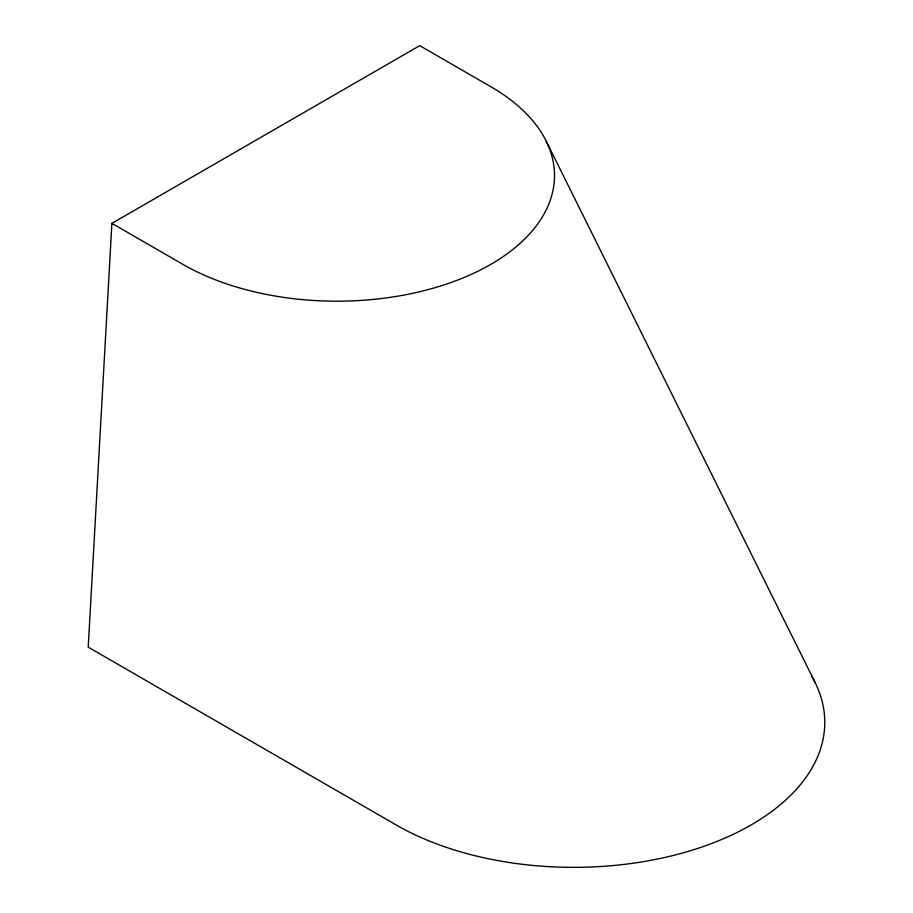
<?xml version="1.0" encoding="UTF-8"?>
<svg xmlns="http://www.w3.org/2000/svg" width="913" height="913" viewBox="0 0 913 913"><rect width="100%" height="100%" fill="white"/><g stroke="black" fill="none" stroke-linecap="round" stroke-linejoin="round"><path stroke-width="1.37" d="M111.9 223.365L182.931 264.382A217.659 125.663 0 0 0 490.76 264.382A217.659 125.663 0 0 0 490.76 86.667L419.718 45.65L111.9 223.365L88.219 647.157L396.037 824.884A251.143 144.996 0 0 0 706.251 845.484A251.143 144.996 0 0 0 811.452 675.746M546.339 141.412L815.343 682.992"/></g></svg>
